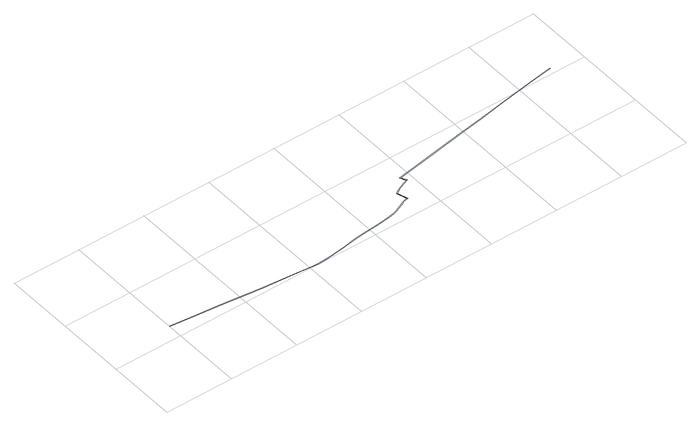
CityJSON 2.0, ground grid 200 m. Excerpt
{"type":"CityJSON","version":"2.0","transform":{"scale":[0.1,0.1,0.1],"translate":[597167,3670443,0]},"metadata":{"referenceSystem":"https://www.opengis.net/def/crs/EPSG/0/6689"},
"CityObjects":{
"object1":{"type":"GenericCityObject","attributes":{"name":"上野下水路","function":"3041","validFromType":"3","custodian":"武雄市","notificationNumber":"-","finalNotificationDate":"0001-01-01","finalNotificationNumber":"-","prefecture":"41","city":"41206","number":6},"geometry":[{"type":"MultiSurface","lod":"1","boundaries":[[[0,1,2,3,4,5,6,7,8,9,10,11,12,13,14,15,16,17,18,19,20,21,22,23,24,25,26,27,28,29,30,31,32,33,34,35,36,37,38,39,40,41,42,43,44,45,46,47,48,49,50,51,52,53,54,55,56,57,58,59,60,61,62,63,64,65,66,67,68,69]]]}]}
},
"vertices":[
[5,443,0],[3,423,0],[761,348,0],[1370,294,0],[1781,250,0],[2108,205,0],[2658,151,0],[3438,77,0],[4114,13,0],[4258,0,0],[4586,32,0],[5153,110,0],[5461,160,0],[5687,191,0],[6337,250,0],[6677,296,0],[6827,326,0],[6899,351,0],[7044,412,0],[7224,497,0],[7291,526,0],[7347,543,0],[7436,564,0],[7348,863,0],[7462,936,0],[7532,974,0],[7668,1030,0],[7839,1099,0],[7771,1264,0],[8253,1346,0],[8955,1467,0],[9944,1640,0],[10636,1760,0],[11396,1895,0],[12390,2067,0],[13085,2179,0],[13081,2198,0],[12386,2087,0],[11393,1915,0],[10632,1780,0],[9941,1660,0],[8951,1487,0],[8249,1366,0],[7743,1279,0],[7813,1110,0],[7661,1048,0],[7523,992,0],[7451,953,0],[7325,872,0],[7411,579,0],[7342,562,0],[7284,545,0],[7216,516,0],[7036,430,0],[6892,370,0],[6821,346,0],[6674,316,0],[6335,270,0],[5685,211,0],[5458,180,0],[5150,130,0],[4584,51,0],[4258,20,0],[4116,33,0],[3440,97,0],[2660,171,0],[2110,225,0],[1784,270,0],[1372,313,0],[763,368,0]
]}
